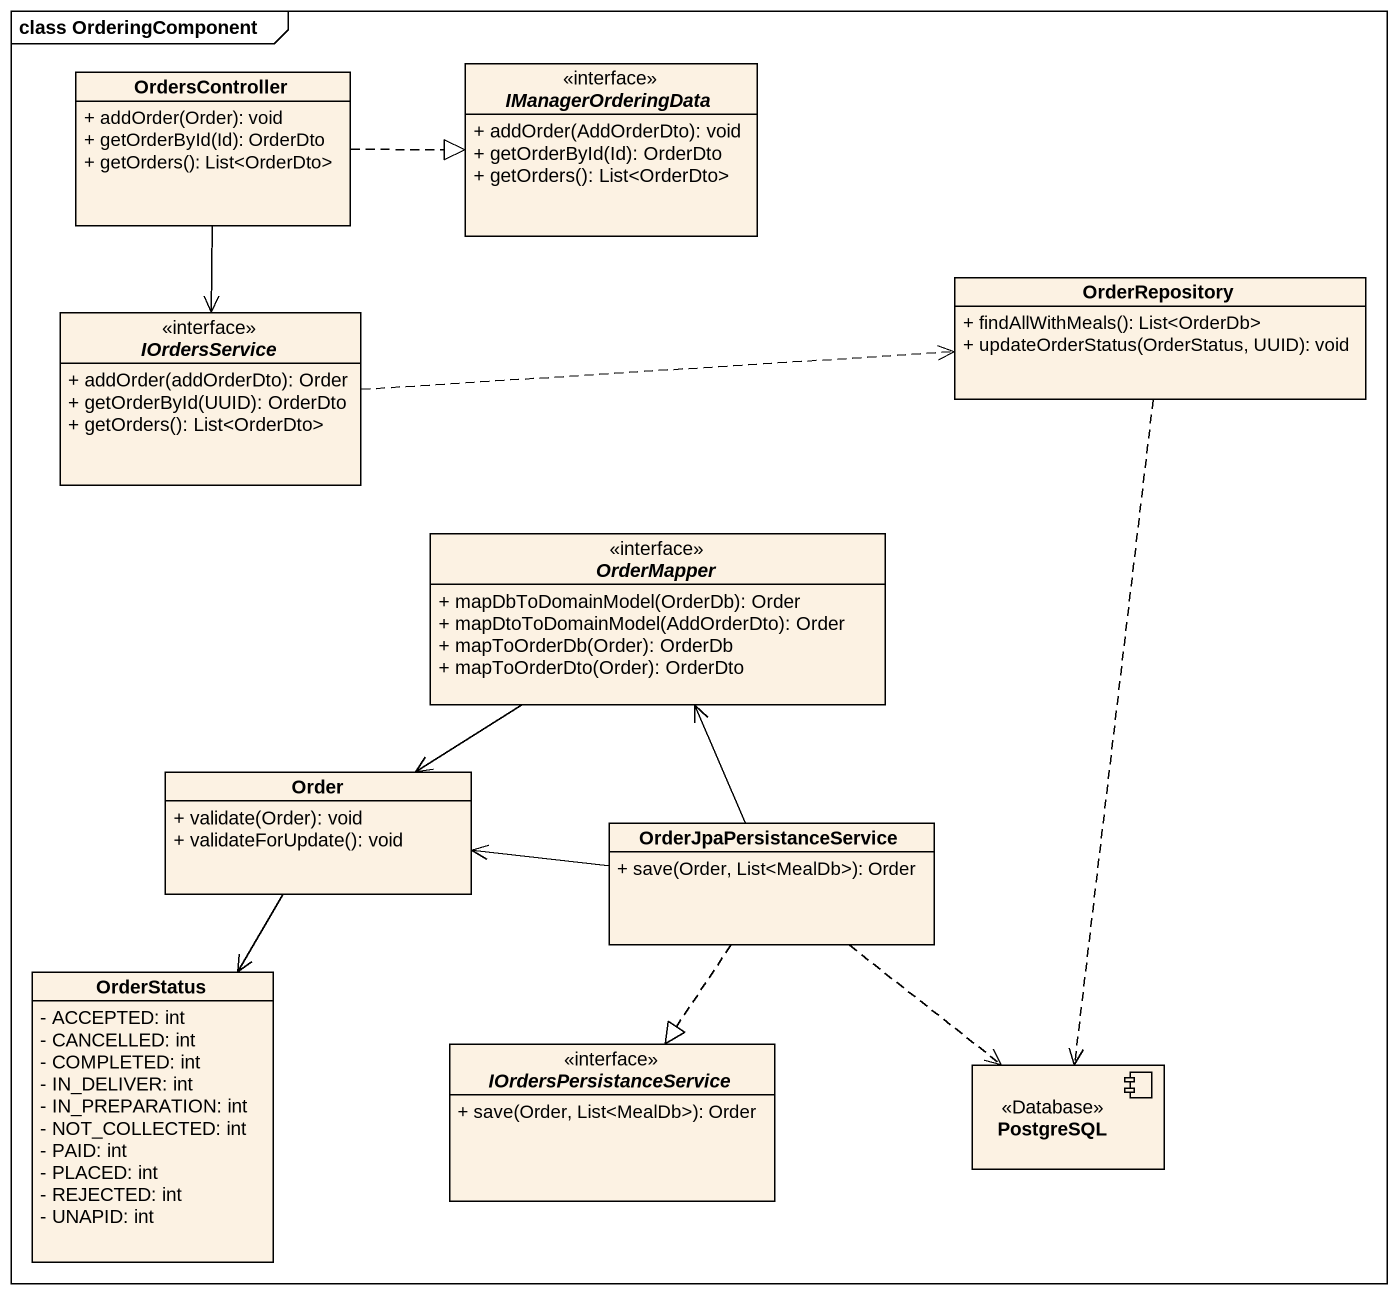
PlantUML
@startuml
mainframe class OrderingComponent
allowmixing
hide circle
hide empty members
skinparam classAttributeIconSize 0
class OrdersController {
  + addOrder(Order): void
  + getOrderById(Id): OrderDto
  + getOrders(): List<OrderDto>
}
interface IManagerOrderingData {
  + addOrder(AddOrderDto): void
  + getOrderById(Id): OrderDto
  + getOrders(): List<OrderDto>
}
class OrderRepository {
  + findAllWithMeals(): List<OrderDb>
  + updateOrderStatus(OrderStatus, UUID): void
}
interface IOrdersService {
  + addOrder(addOrderDto): Order
  + getOrderById(UUID): OrderDto
  + getOrders(): List<OrderDto>
}
interface OrderMapper {
  + mapDbToDomainModel(OrderDb): Order
  + mapDtoToDomainModel(AddOrderDto): Order
  + mapToOrderDb(Order): OrderDb
  + mapToOrderDto(Order): OrderDto
}
class Order {
  + validate(Order): void
  + validateForUpdate(): void
}
class OrderJpaPersistanceService {
  + save(Order, List<MealDb>): Order
}
class OrderStatus {
  - ACCEPTED: int
  - CANCELLED: int
  - COMPLETED: int
  - IN_DELIVER: int
  - IN_PREPARATION: int
  - NOT_COLLECTED: int
  - PAID: int
  - PLACED: int
  - REJECTED: int
  - UNAPID: int
}
interface IOrdersPersistanceService {
  + save(Order, List<MealDb>): Order
}
component PostgreSQL <<Database>>
OrdersController .right.|> IManagerOrderingData
OrdersController --> IOrdersService
OrderRepository ..> PostgreSQL
IOrdersService .right.> OrderRepository
OrderMapper --> Order
Order --> OrderStatus
OrderJpaPersistanceService -up-> OrderMapper
OrderJpaPersistanceService -left-> Order
OrderJpaPersistanceService ..|> IOrdersPersistanceService
OrderJpaPersistanceService ..> PostgreSQL
@enduml
